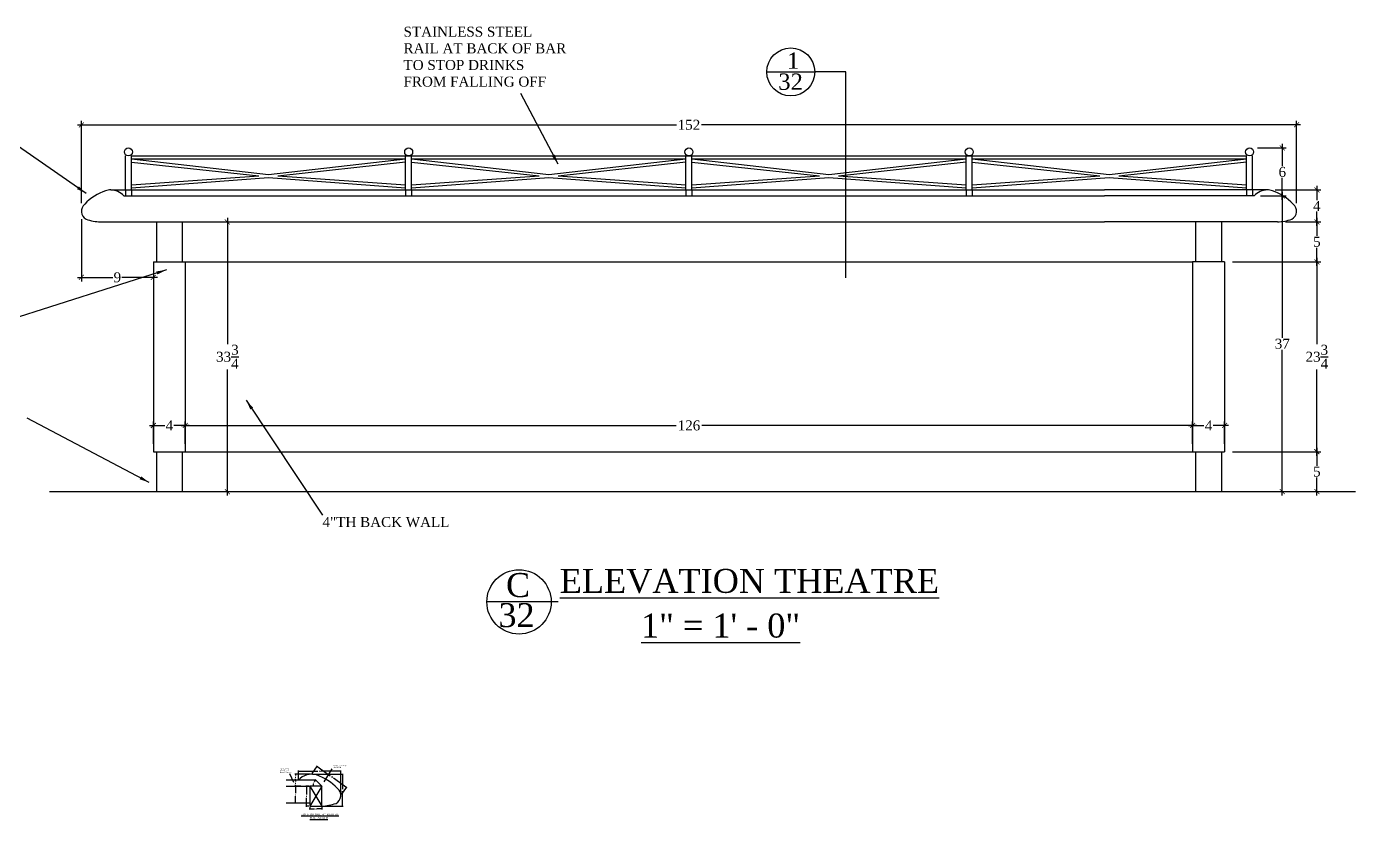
# Model space of a CAD drawing. Header units: inches. Extents: x -8 to 7069, y -18 to 1274.
# Drawn here: x 6902.6 to 7068.8, y 1119.9 to 1219.1 of the extents above; entities that cross this region are included whole.
import ezdxf

# ---------------------------------------------------------------- set-up
doc = ezdxf.new("R2010")
doc.units = ezdxf.units.IN
doc.header["$MEASUREMENT"] = 0
doc.layers.add('VIEWPORT', color=7, linetype='Continuous')
doc.styles.add('BOOKMAN', font='BOOKOS.TTF')
doc.dimstyles.new('SACHI-1', dxfattribs={"dimtxt": 1.25, "dimasz": 0.625, "dimexe": 0.5, "dimexo": 1, "dimgap": 0.09, "dimtad": 0, "dimtih": 1, "dimtoh": 1, "dimdec": 5, "dimzin": 3, "dimdsep": 46, "dimlunit": 5, "dimtxsty": 'BOOKMAN', "dimblk": 'ARCHTICK', "dimcen": 0, "dimdle": 0.5, "dimclrd": 5, "dimclre": 5, "dimclrt": 5, "dimadec": 1, "dimazin": 0, "dimtfac": 1, "dimtdec": 5, "dimtofl": 0, "dimtmove": 0, "dimatfit": 3, "dimfxl": 0, "dimtolj": 1, "dimtzin": 0, "dimarcsym": 0})
doc.dimstyles.new('SACHI-FULL-SCALE', dxfattribs={"dimtxt": 0.0938, "dimasz": 0.125, "dimexe": 0.0625, "dimexo": 0.125, "dimgap": 0.09, "dimtad": 0, "dimtih": 1, "dimtoh": 1, "dimdec": 5, "dimzin": 3, "dimdsep": 46, "dimlunit": 5, "dimtxsty": 'BOOKMAN', "dimblk": 'ARCHTICK', "dimcen": 0, "dimdle": 0.0625, "dimclrd": 5, "dimclre": 5, "dimclrt": 5, "dimadec": 1, "dimazin": 0, "dimtfac": 1, "dimtdec": 5, "dimtofl": 0, "dimtmove": 0, "dimatfit": 3, "dimfxl": 0, "dimtolj": 1, "dimtzin": 0, "dimarcsym": 0})

# ---------------------------------------------------------------- blocks, each defined once
blk = doc.blocks.new('_ARCHTICK')
at = {"color": 0, "linetype": 'ByBlock', "const_width": 0.15}
blk.add_lwpolyline([(-0.5, -0.5), (0.5, 0.5)], dxfattribs=at)
blk = doc.blocks.new('*D411')
at = {"layer": 'Defpoints', "color": 0}
for p in [(7061.45, 1206.81), (6909.45, 1196), (7061.45, 1196)]:
    blk.add_point(p, dxfattribs=at)
at = {"layer": 'VIEWPORT', "color": 5, "lineweight": -2}
for p, q in [((6908.95, 1206.81), (6983.87, 1206.81)), ((6909.45, 1197), (6909.45, 1207.31)), ((7061.95, 1206.81), (6987.03, 1206.81)), ((7061.45, 1197), (7061.45, 1207.31))]:
    blk.add_line(p, q, dxfattribs=at)
at = {"layer": 'VIEWPORT', "color": 5, "lineweight": -2, "xscale": 0.625, "yscale": 0.625, "zscale": 0.625, "rotation": 180}
blk.add_blockref('_ARCHTICK', (6909.45, 1206.81), dxfattribs=at)
at = {"layer": 'VIEWPORT', "color": 5, "lineweight": -2, "xscale": 0.625, "yscale": 0.625, "zscale": 0.625}
blk.add_blockref('_ARCHTICK', (7061.45, 1206.81), dxfattribs=at)
at = {"layer": 'VIEWPORT', "color": 5, "insert": (6985.45, 1206.81), "char_height": 1.25, "attachment_point": 5, "style": 'BOOKMAN'}
blk.add_mtext('\\A1;152', dxfattribs=at)
blk = doc.blocks.new('*D412')
at = {"layer": 'Defpoints', "color": 0}
for p in [(7055.57, 1203.91), (7059.67, 1203.91), (7055.95, 1197.91)]:
    blk.add_point(p, dxfattribs=at)
at = {"layer": 'VIEWPORT', "color": 5, "lineweight": -2}
for p, q in [((7056.57, 1203.91), (7060.17, 1203.91)), ((7059.67, 1204.41), (7059.67, 1201.65)), ((7059.67, 1197.41), (7059.67, 1200.17)), ((7056.95, 1197.91), (7060.17, 1197.91))]:
    blk.add_line(p, q, dxfattribs=at)
at = {"layer": 'VIEWPORT', "color": 5, "lineweight": -2, "xscale": 0.625, "yscale": 0.625, "zscale": 0.625}
for p, rotation in [((7059.67, 1203.91), 90), ((7059.67, 1197.91), 270)]:
    blk.add_blockref('_ARCHTICK', p, dxfattribs=dict(at, rotation=rotation))
at = {"layer": 'VIEWPORT', "color": 5, "insert": (7059.67, 1200.91), "char_height": 1.25, "attachment_point": 5, "style": 'BOOKMAN'}
blk.add_mtext('\\A1;6', dxfattribs=at)
blk = doc.blocks.new('*D413')
at = {"layer": 'Defpoints', "color": 0}
for p in [(7055.95, 1197.91), (7052.07, 1160.91), (7059.67, 1160.91)]:
    blk.add_point(p, dxfattribs=at)
at = {"layer": 'VIEWPORT', "color": 5, "lineweight": -2}
for p, q in [((7056.95, 1197.91), (7060.17, 1197.91)), ((7059.67, 1198.41), (7059.67, 1180.16)), ((7059.67, 1160.41), (7059.67, 1178.66)), ((7053.07, 1160.91), (7060.17, 1160.91))]:
    blk.add_line(p, q, dxfattribs=at)
at = {"layer": 'VIEWPORT', "color": 5, "lineweight": -2, "xscale": 0.625, "yscale": 0.625, "zscale": 0.625}
for p, rotation in [((7059.67, 1197.91), 90), ((7059.67, 1160.91), 270)]:
    blk.add_blockref('_ARCHTICK', p, dxfattribs=dict(at, rotation=rotation))
at = {"layer": 'VIEWPORT', "color": 5, "insert": (7059.67, 1179.41), "char_height": 1.25, "attachment_point": 5, "style": 'BOOKMAN'}
blk.add_mtext('\\A1;37', dxfattribs=at)
blk = doc.blocks.new('*D414')
at = {"layer": 'Defpoints', "color": 0}
for p in [(6922.45, 1169.19), (6918.45, 1165.91), (6922.45, 1165.91)]:
    blk.add_point(p, dxfattribs=at)
at = {"layer": 'VIEWPORT', "color": 5, "lineweight": -2}
for p, q in [((6917.95, 1169.19), (6919.87, 1169.19)), ((6918.45, 1166.91), (6918.45, 1169.69)), ((6922.95, 1169.19), (6921.03, 1169.19)), ((6922.45, 1166.91), (6922.45, 1169.69))]:
    blk.add_line(p, q, dxfattribs=at)
at = {"layer": 'VIEWPORT', "color": 5, "lineweight": -2, "xscale": 0.625, "yscale": 0.625, "zscale": 0.625, "rotation": 180}
blk.add_blockref('_ARCHTICK', (6918.45, 1169.19), dxfattribs=at)
at = {"layer": 'VIEWPORT', "color": 5, "lineweight": -2, "xscale": 0.625, "yscale": 0.625, "zscale": 0.625}
blk.add_blockref('_ARCHTICK', (6922.45, 1169.19), dxfattribs=at)
at = {"layer": 'VIEWPORT', "color": 5, "insert": (6920.45, 1169.19), "char_height": 1.25, "attachment_point": 5, "style": 'BOOKMAN'}
blk.add_mtext('\\A1;4', dxfattribs=at)
blk = doc.blocks.new('*D415')
at = {"layer": 'Defpoints', "color": 0}
for p in [(7048.45, 1169.19), (6922.45, 1165.91), (7048.45, 1165.91)]:
    blk.add_point(p, dxfattribs=at)
at = {"layer": 'VIEWPORT', "color": 5, "lineweight": -2}
for p, q in [((6921.95, 1169.19), (6983.85, 1169.19)), ((6922.45, 1166.91), (6922.45, 1169.69)), ((7048.95, 1169.19), (6987.05, 1169.19)), ((7048.45, 1166.91), (7048.45, 1169.69))]:
    blk.add_line(p, q, dxfattribs=at)
at = {"layer": 'VIEWPORT', "color": 5, "lineweight": -2, "xscale": 0.625, "yscale": 0.625, "zscale": 0.625, "rotation": 180}
blk.add_blockref('_ARCHTICK', (6922.45, 1169.19), dxfattribs=at)
at = {"layer": 'VIEWPORT', "color": 5, "lineweight": -2, "xscale": 0.625, "yscale": 0.625, "zscale": 0.625}
blk.add_blockref('_ARCHTICK', (7048.45, 1169.19), dxfattribs=at)
at = {"layer": 'VIEWPORT', "color": 5, "insert": (6985.45, 1169.19), "char_height": 1.25, "attachment_point": 5, "style": 'BOOKMAN'}
blk.add_mtext('\\A1;126', dxfattribs=at)
blk = doc.blocks.new('*D416')
at = {"layer": 'Defpoints', "color": 0}
for p in [(7052.45, 1169.19), (7048.45, 1165.91), (7052.45, 1165.91)]:
    blk.add_point(p, dxfattribs=at)
at = {"layer": 'VIEWPORT', "color": 5, "lineweight": -2}
for p, q in [((7047.95, 1169.19), (7049.87, 1169.19)), ((7048.45, 1166.91), (7048.45, 1169.69)), ((7052.95, 1169.19), (7051.03, 1169.19)), ((7052.45, 1166.91), (7052.45, 1169.69))]:
    blk.add_line(p, q, dxfattribs=at)
at = {"layer": 'VIEWPORT', "color": 5, "lineweight": -2, "xscale": 0.625, "yscale": 0.625, "zscale": 0.625, "rotation": 180}
blk.add_blockref('_ARCHTICK', (7048.45, 1169.19), dxfattribs=at)
at = {"layer": 'VIEWPORT', "color": 5, "lineweight": -2, "xscale": 0.625, "yscale": 0.625, "zscale": 0.625}
blk.add_blockref('_ARCHTICK', (7052.45, 1169.19), dxfattribs=at)
at = {"layer": 'VIEWPORT', "color": 5, "insert": (7050.45, 1169.19), "char_height": 1.25, "attachment_point": 5, "style": 'BOOKMAN'}
blk.add_mtext('\\A1;4', dxfattribs=at)
blk = doc.blocks.new('*D417')
at = {"layer": 'Defpoints', "color": 0}
for p in [(6922.07, 1194.66), (6922.07, 1160.91), (6927.71, 1160.91)]:
    blk.add_point(p, dxfattribs=at)
at = {"layer": 'VIEWPORT', "color": 5, "lineweight": -2}
for p, q in [((6927.71, 1195.16), (6927.71, 1179.37)), ((6923.07, 1194.66), (6928.21, 1194.66)), ((6927.71, 1160.41), (6927.71, 1176.21)), ((6923.07, 1160.91), (6928.21, 1160.91))]:
    blk.add_line(p, q, dxfattribs=at)
at = {"layer": 'VIEWPORT', "color": 5, "lineweight": -2, "xscale": 0.625, "yscale": 0.625, "zscale": 0.625}
for p, rotation in [((6927.71, 1194.66), 90), ((6927.71, 1160.91), 270)]:
    blk.add_blockref('_ARCHTICK', p, dxfattribs=dict(at, rotation=rotation))
at = {"layer": 'VIEWPORT', "color": 5, "insert": (6927.71, 1177.79), "char_height": 1.25, "attachment_point": 5, "style": 'BOOKMAN'}
blk.add_mtext('\\A1;33{\\H1.000000x;\\S3/4;}', dxfattribs=at)
blk = doc.blocks.new('*D418')
at = {"layer": 'Defpoints', "color": 0}
for p in [(7057.79, 1198.66), (7063.99, 1198.66), (7059.06, 1194.66)]:
    blk.add_point(p, dxfattribs=at)
at = {"layer": 'VIEWPORT', "color": 5, "lineweight": -2}
for p, q in [((7058.79, 1198.66), (7064.49, 1198.66)), ((7063.99, 1199.16), (7063.99, 1197.38)), ((7063.99, 1194.16), (7063.99, 1195.95)), ((7060.06, 1194.66), (7064.49, 1194.66))]:
    blk.add_line(p, q, dxfattribs=at)
at = {"layer": 'VIEWPORT', "color": 5, "lineweight": -2, "xscale": 0.625, "yscale": 0.625, "zscale": 0.625}
for p, rotation in [((7063.99, 1198.66), 90), ((7063.99, 1194.66), 270)]:
    blk.add_blockref('_ARCHTICK', p, dxfattribs=dict(at, rotation=rotation))
at = {"layer": 'VIEWPORT', "color": 5, "insert": (7063.99, 1196.66), "char_height": 1.25, "attachment_point": 5, "style": 'BOOKMAN'}
blk.add_mtext('\\A1;4', dxfattribs=at)
blk = doc.blocks.new('*D419')
at = {"layer": 'Defpoints', "color": 0}
for p in [(7059.06, 1194.66), (7052.45, 1189.66), (7063.99, 1189.66)]:
    blk.add_point(p, dxfattribs=at)
at = {"layer": 'VIEWPORT', "color": 5, "lineweight": -2}
for p, q in [((7063.99, 1195.16), (7063.99, 1192.91)), ((7060.06, 1194.66), (7064.49, 1194.66)), ((7063.99, 1189.16), (7063.99, 1191.41)), ((7053.45, 1189.66), (7064.49, 1189.66))]:
    blk.add_line(p, q, dxfattribs=at)
at = {"layer": 'VIEWPORT', "color": 5, "lineweight": -2, "xscale": 0.625, "yscale": 0.625, "zscale": 0.625}
for p, rotation in [((7063.99, 1194.66), 90), ((7063.99, 1189.66), 270)]:
    blk.add_blockref('_ARCHTICK', p, dxfattribs=dict(at, rotation=rotation))
at = {"layer": 'VIEWPORT', "color": 5, "insert": (7063.99, 1192.16), "char_height": 1.25, "attachment_point": 5, "style": 'BOOKMAN'}
blk.add_mtext('\\A1;5', dxfattribs=at)
blk = doc.blocks.new('*D420')
at = {"layer": 'Defpoints', "color": 0}
for p in [(7052.45, 1189.66), (7052.45, 1165.91), (7063.99, 1165.91)]:
    blk.add_point(p, dxfattribs=at)
at = {"layer": 'VIEWPORT', "color": 5, "lineweight": -2}
for p, q in [((7063.99, 1190.16), (7063.99, 1179.38)), ((7053.45, 1189.66), (7064.49, 1189.66)), ((7063.99, 1165.41), (7063.99, 1176.2)), ((7053.45, 1165.91), (7064.49, 1165.91))]:
    blk.add_line(p, q, dxfattribs=at)
at = {"layer": 'VIEWPORT', "color": 5, "lineweight": -2, "xscale": 0.625, "yscale": 0.625, "zscale": 0.625}
for p, rotation in [((7063.99, 1189.66), 90), ((7063.99, 1165.91), 270)]:
    blk.add_blockref('_ARCHTICK', p, dxfattribs=dict(at, rotation=rotation))
at = {"layer": 'VIEWPORT', "color": 5, "insert": (7063.99, 1177.79), "char_height": 1.25, "attachment_point": 5, "style": 'BOOKMAN'}
blk.add_mtext('\\A1;23{\\H1.000000x;\\S3/4;}', dxfattribs=at)
blk = doc.blocks.new('*D421')
at = {"layer": 'Defpoints', "color": 0}
for p in [(7052.45, 1165.91), (7052.07, 1160.91), (7063.99, 1160.91)]:
    blk.add_point(p, dxfattribs=at)
at = {"layer": 'VIEWPORT', "color": 5, "lineweight": -2}
for p, q in [((7053.45, 1165.91), (7064.49, 1165.91)), ((7063.99, 1166.41), (7063.99, 1164.16)), ((7063.99, 1160.41), (7063.99, 1162.66)), ((7053.07, 1160.91), (7064.49, 1160.91))]:
    blk.add_line(p, q, dxfattribs=at)
at = {"layer": 'VIEWPORT', "color": 5, "lineweight": -2, "xscale": 0.625, "yscale": 0.625, "zscale": 0.625}
for p, rotation in [((7063.99, 1165.91), 90), ((7063.99, 1160.91), 270)]:
    blk.add_blockref('_ARCHTICK', p, dxfattribs=dict(at, rotation=rotation))
at = {"layer": 'VIEWPORT', "color": 5, "insert": (7063.99, 1163.41), "char_height": 1.25, "attachment_point": 5, "style": 'BOOKMAN'}
blk.add_mtext('\\A1;5', dxfattribs=at)
blk = doc.blocks.new('*D441')
at = {"layer": 'Defpoints', "color": 0}
for p in [(6941.9, 1125.95), (6936.6, 1124.81), (6941.9, 1122.9)]:
    blk.add_point(p, dxfattribs=at)
at = {"layer": 'VIEWPORT', "color": 5, "lineweight": -2}
for p, q in [((6936.54, 1125.95), (6939.04, 1125.95)), ((6936.6, 1124.93), (6936.6, 1126.01)), ((6941.96, 1125.95), (6939.45, 1125.95)), ((6941.9, 1123.02), (6941.9, 1126.01))]:
    blk.add_line(p, q, dxfattribs=at)
at = {"layer": 'VIEWPORT', "color": 5, "lineweight": -2, "xscale": 0.125, "yscale": 0.125, "zscale": 0.125, "rotation": 180}
blk.add_blockref('_ARCHTICK', (6936.6, 1125.95), dxfattribs=at)
at = {"layer": 'VIEWPORT', "color": 5, "lineweight": -2, "xscale": 0.125, "yscale": 0.125, "zscale": 0.125}
blk.add_blockref('_ARCHTICK', (6941.9, 1125.95), dxfattribs=at)
at = {"layer": 'VIEWPORT', "color": 5, "insert": (6939.25, 1125.95), "char_height": 0.0938, "attachment_point": 5, "style": 'BOOKMAN'}
blk.add_mtext('\\A1;5{\\H1.000000x;\\S9/32;}', dxfattribs=at)
blk = doc.blocks.new('*D442')
at = {"layer": 'Defpoints', "color": 0}
for p in [(6938.01, 1121.56), (6939.51, 1121.56), (6939.51, 1121.2)]:
    blk.add_point(p, dxfattribs=at)
at = {"layer": 'VIEWPORT', "color": 5, "lineweight": -2}
for p, q in [((6937.95, 1121.2), (6938.6, 1121.2)), ((6938.01, 1121.43), (6938.01, 1121.14)), ((6939.57, 1121.2), (6938.92, 1121.2)), ((6939.51, 1121.43), (6939.51, 1121.14))]:
    blk.add_line(p, q, dxfattribs=at)
at = {"layer": 'VIEWPORT', "color": 5, "lineweight": -2, "xscale": 0.125, "yscale": 0.125, "zscale": 0.125, "rotation": 180}
blk.add_blockref('_ARCHTICK', (6938.01, 1121.2), dxfattribs=at)
at = {"layer": 'VIEWPORT', "color": 5, "lineweight": -2, "xscale": 0.125, "yscale": 0.125, "zscale": 0.125}
blk.add_blockref('_ARCHTICK', (6939.51, 1121.2), dxfattribs=at)
at = {"layer": 'VIEWPORT', "color": 5, "insert": (6938.76, 1121.2), "char_height": 0.0938, "attachment_point": 5, "style": 'BOOKMAN'}
blk.add_mtext('\\A1;1{\\H1.000000x;\\S1/2;}', dxfattribs=at)
blk = doc.blocks.new('*D443')
at = {"layer": 'Defpoints', "color": 0}
for p in [(6938.01, 1124.06), (6937.59, 1121.56), (6938.01, 1121.56)]:
    blk.add_point(p, dxfattribs=at)
at = {"layer": 'VIEWPORT', "color": 5, "lineweight": -2}
for p, q in [((6937.89, 1124.06), (6937.53, 1124.06)), ((6937.59, 1124.12), (6937.59, 1123.01)), ((6937.59, 1121.49), (6937.59, 1122.6)), ((6937.89, 1121.56), (6937.53, 1121.56))]:
    blk.add_line(p, q, dxfattribs=at)
at = {"layer": 'VIEWPORT', "color": 5, "lineweight": -2, "xscale": 0.125, "yscale": 0.125, "zscale": 0.125}
for p, rotation in [((6937.59, 1124.06), 90), ((6937.59, 1121.56), 270)]:
    blk.add_blockref('_ARCHTICK', p, dxfattribs=dict(at, rotation=rotation))
at = {"layer": 'VIEWPORT', "color": 5, "insert": (6937.59, 1122.81), "char_height": 0.0938, "attachment_point": 5, "style": 'BOOKMAN'}
blk.add_mtext('\\A1;2{\\H1.000000x;\\S1/2;}', dxfattribs=at)
blk = doc.blocks.new('*D444')
at = {"layer": 'Defpoints', "color": 0}
for p in [(6937.03, 1124.06), (6936.22, 1121.93), (6937.05, 1121.93)]:
    blk.add_point(p, dxfattribs=at)
at = {"layer": 'VIEWPORT', "color": 5, "lineweight": -2}
for p, q in [((6936.9, 1124.06), (6936.16, 1124.06)), ((6936.22, 1124.12), (6936.22, 1123.2)), ((6936.22, 1121.87), (6936.22, 1122.79)), ((6936.92, 1121.93), (6936.16, 1121.93))]:
    blk.add_line(p, q, dxfattribs=at)
at = {"layer": 'VIEWPORT', "color": 5, "lineweight": -2, "xscale": 0.125, "yscale": 0.125, "zscale": 0.125}
for p, rotation in [((6936.22, 1124.06), 90), ((6936.22, 1121.93), 270)]:
    blk.add_blockref('_ARCHTICK', p, dxfattribs=dict(at, rotation=rotation))
at = {"layer": 'VIEWPORT', "color": 5, "insert": (6936.22, 1122.99), "char_height": 0.0938, "attachment_point": 5, "style": 'BOOKMAN'}
blk.add_mtext('\\A1;2{\\H1.000000x;\\S1/8;}', dxfattribs=at)
blk = doc.blocks.new('*D445')
at = {"layer": 'Defpoints', "color": 0}
for p in [(6938.23, 1125.56), (6939.51, 1121.56), (6942.12, 1121.56)]:
    blk.add_point(p, dxfattribs=at)
at = {"layer": 'VIEWPORT', "color": 5, "lineweight": -2}
for p, q in [((6938.36, 1125.56), (6942.18, 1125.56)), ((6942.12, 1125.62), (6942.12, 1123.69)), ((6942.12, 1121.49), (6942.12, 1123.42)), ((6939.64, 1121.56), (6942.18, 1121.56))]:
    blk.add_line(p, q, dxfattribs=at)
at = {"layer": 'VIEWPORT', "color": 5, "lineweight": -2, "xscale": 0.125, "yscale": 0.125, "zscale": 0.125}
for p, rotation in [((6942.12, 1125.56), 90), ((6942.12, 1121.56), 270)]:
    blk.add_blockref('_ARCHTICK', p, dxfattribs=dict(at, rotation=rotation))
at = {"layer": 'VIEWPORT', "color": 5, "insert": (6942.12, 1123.56), "char_height": 0.0938, "attachment_point": 5, "style": 'BOOKMAN'}
blk.add_mtext('\\A1;4', dxfattribs=at)
blk = doc.blocks.new('*D446')
at = {"layer": 'Defpoints', "color": 0}
for p in [(6938.01, 1124.06), (6938.57, 1124.6), (6938.76, 1124.81), (6939.51, 1124.06), (6939.51, 1124.06)]:
    blk.add_point(p, dxfattribs=at)
at = {"layer": 'VIEWPORT', "color": 5, "lineweight": -2}
blk.add_line((6938.67, 1124.89), (6938.7, 1124.87), dxfattribs=at)
for start, end in [(165.2542, 180), (135, 149.2805)]:
    blk.add_arc((6939.51, 1124.06), 1.09, start, end, dxfattribs=at)
at = {"layer": 'VIEWPORT', "color": 5, "lineweight": -2, "xscale": 0.125, "yscale": 0.125, "zscale": 0.125}
for p, rotation in [((6938.42, 1124.06), 270.0000000000222), ((6938.74, 1124.83), 45.00000000002229)]:
    blk.add_blockref('_ARCHTICK', p, dxfattribs=dict(at, rotation=rotation))
at = {"layer": 'VIEWPORT', "color": 5, "insert": (6938.51, 1124.47), "char_height": 0.0938, "attachment_point": 5, "style": 'BOOKMAN'}
blk.add_mtext('\\A1;45.0°', dxfattribs=at)
blk = doc.blocks.new('*D447')
at = {"layer": 'Defpoints', "color": 0}
for p in [(6938.23, 1125.56), (6942.62, 1123.89), (6941.9, 1122.9)]:
    blk.add_point(p, dxfattribs=at)
at = {"layer": 'VIEWPORT', "color": 5, "lineweight": -2}
for p, q in [((6938.31, 1125.66), (6938.99, 1126.6)), ((6938.9, 1126.58), (6940.58, 1125.37)), ((6942.67, 1123.85), (6940.99, 1125.07)), ((6941.97, 1123), (6942.65, 1123.94))]:
    blk.add_line(p, q, dxfattribs=at)
at = {"layer": 'VIEWPORT', "color": 5, "lineweight": -2, "xscale": 0.125, "yscale": 0.125, "zscale": 0.125}
for p, rotation in [((6938.95, 1126.55), 144.0484335108668), ((6942.62, 1123.89), 324.0484335108668)]:
    blk.add_blockref('_ARCHTICK', p, dxfattribs=dict(at, rotation=rotation))
at = {"layer": 'VIEWPORT', "color": 5, "insert": (6940.79, 1125.22), "char_height": 0.0938, "attachment_point": 5, "style": 'BOOKMAN'}
blk.add_mtext('\\A1;4{\\H1.000000x;\\S17/32;}', dxfattribs=at)
blk = doc.blocks.new('*D448')
at = {"layer": 'Defpoints', "color": 0}
for p in [(6938.23, 1125.56), (6936.22, 1124.81), (6938.23, 1124.81)]:
    blk.add_point(p, dxfattribs=at)
at = {"layer": 'VIEWPORT', "color": 5, "lineweight": -2}
for p, q in [((6938.11, 1125.56), (6936.16, 1125.56)), ((6936.22, 1125.62), (6936.22, 1125.38)), ((6938.11, 1124.81), (6936.16, 1124.81)), ((6936.22, 1124.74), (6936.22, 1124.98))]:
    blk.add_line(p, q, dxfattribs=at)
at = {"layer": 'VIEWPORT', "color": 5, "lineweight": -2, "xscale": 0.125, "yscale": 0.125, "zscale": 0.125}
for p, rotation in [((6936.22, 1125.56), 90), ((6936.22, 1124.81), 270)]:
    blk.add_blockref('_ARCHTICK', p, dxfattribs=dict(at, rotation=rotation))
at = {"layer": 'VIEWPORT', "color": 5, "insert": (6936.22, 1125.18), "char_height": 0.0938, "attachment_point": 5, "style": 'BOOKMAN'}
blk.add_mtext('\\A1;{\\H1.000000x;\\S3/4;}', dxfattribs=at)
blk = doc.blocks.new('*D449')
at = {"layer": 'Defpoints', "color": 0}
for p in [(6936.22, 1124.06), (6937.03, 1124.06), (6938.23, 1124.81)]:
    blk.add_point(p, dxfattribs=at)
at = {"layer": 'VIEWPORT', "color": 5, "lineweight": -2}
for p, q in [((6938.11, 1124.81), (6936.16, 1124.81)), ((6936.9, 1124.06), (6936.16, 1124.06)), ((6936.22, 1124.87), (6936.22, 1124.63)), ((6936.22, 1123.99), (6936.22, 1124.23))]:
    blk.add_line(p, q, dxfattribs=at)
at = {"layer": 'VIEWPORT', "color": 5, "lineweight": -2, "xscale": 0.125, "yscale": 0.125, "zscale": 0.125}
for p, rotation in [((6936.22, 1124.81), 90), ((6936.22, 1124.06), 270)]:
    blk.add_blockref('_ARCHTICK', p, dxfattribs=dict(at, rotation=rotation))
at = {"layer": 'VIEWPORT', "color": 5, "insert": (6936.22, 1124.43), "char_height": 0.0938, "attachment_point": 5, "style": 'BOOKMAN'}
blk.add_mtext('\\A1;{\\H1.000000x;\\S3/4;}', dxfattribs=at)
blk = doc.blocks.new('*D673')
at = {"layer": 'Defpoints', "color": 0}
for p in [(6909.45, 1196), (6918.45, 1189.66), (6918.45, 1187.72)]:
    blk.add_point(p, dxfattribs=at)
at = {"layer": 'VIEWPORT', "color": 5, "lineweight": -2}
for p, q in [((6909.45, 1195), (6909.45, 1187.22)), ((6918.45, 1188.66), (6918.45, 1187.22)), ((6908.95, 1187.72), (6913.39, 1187.72)), ((6918.95, 1187.72), (6914.51, 1187.72))]:
    blk.add_line(p, q, dxfattribs=at)
at = {"layer": 'VIEWPORT', "color": 5, "lineweight": -2, "xscale": 0.625, "yscale": 0.625, "zscale": 0.625, "rotation": 180}
blk.add_blockref('_ARCHTICK', (6909.45, 1187.72), dxfattribs=at)
at = {"layer": 'VIEWPORT', "color": 5, "lineweight": -2, "xscale": 0.625, "yscale": 0.625, "zscale": 0.625}
blk.add_blockref('_ARCHTICK', (6918.45, 1187.72), dxfattribs=at)
at = {"layer": 'VIEWPORT', "color": 5, "insert": (6913.95, 1187.72), "char_height": 1.25, "attachment_point": 5, "style": 'BOOKMAN'}
blk.add_mtext('\\A1;9', dxfattribs=at)

msp = doc.modelspace()

# ---------------------------------------------------------------- linework, layer by layer
msp.add_line((6969.083801, 1147.117498), (6960.171454, 1147.117498))
msp.add_circle((6964.193659, 1147.117498), 4.022205)
at = {"layer": 'VIEWPORT'}
for p, q in [((6995.184347, 1213.42627), (7001.182047, 1213.42627)), ((6914.949907, 1198.661429), (6914.949907, 1202.911854)), ((6915.699907, 1202.911854), (6950.012407, 1202.911854)), ((6915.699907, 1198.661429), (6915.699907, 1202.911854)), ((6915.699907, 1202.536854), (6950.012407, 1202.536854)), ((6915.699907, 1202.536854), (6932.841213, 1200.601752)), ((6915.699907, 1202.157059), (6931.657518, 1200.411854)), ((6932.841213, 1200.601752), (6950.012407, 1202.536854)), ((6934.024907, 1200.411854), (6950.012407, 1202.161854)), ((6950.012407, 1202.911854), (6950.762407, 1202.911854)), ((6950.012407, 1198.661429), (6950.012407, 1202.911854)), ((6950.762407, 1202.911854), (6985.074907, 1202.911854)), ((6950.762407, 1198.661429), (6950.762407, 1202.911854)), ((6950.762407, 1202.536854), (6967.903713, 1200.601752)), ((6950.762407, 1202.536854), (6985.074907, 1202.536854)), ((6950.762407, 1202.157059), (6966.720018, 1200.411854)), ((6967.903713, 1200.601752), (6985.074907, 1202.536854)), ((6969.087407, 1200.411854), (6985.074907, 1202.161854)), ((6985.074907, 1202.911854), (6985.824907, 1202.911854)), ((6985.074907, 1198.661429), (6985.074907, 1202.911854)), ((6985.824907, 1202.911854), (7020.137407, 1202.911854)), ((6985.824907, 1198.661429), (6985.824907, 1202.911854)), ((6985.824907, 1202.536854), (7002.966213, 1200.601752)), ((6985.824907, 1202.536854), (7020.137407, 1202.536854)), ((6985.824907, 1202.157059), (7001.782518, 1200.411854)), ((7002.966213, 1200.601752), (7020.137407, 1202.536854)), ((7004.149907, 1200.411854), (7020.137407, 1202.161854)), ((7020.137407, 1202.911854), (7020.887407, 1202.911854)), ((7020.137407, 1198.661429), (7020.137407, 1202.911854)), ((7020.887407, 1202.911854), (7055.199907, 1202.911854)), ((7020.887407, 1198.661429), (7020.887407, 1202.911854)), ((7020.887407, 1202.536854), (7038.028713, 1200.601752)), ((7020.887407, 1202.536854), (7055.199907, 1202.536854)), ((7020.887407, 1202.157059), (7036.845018, 1200.411854)), ((7038.028713, 1200.601752), (7055.199907, 1202.536854)), ((7039.212407, 1200.411854), (7055.199907, 1202.161854)), ((7055.199907, 1198.661429), (7055.199907, 1202.911854)), ((7055.949907, 1198.661429), (7055.949907, 1202.911854)), ((6915.699907, 1199.291649), (6931.657518, 1200.411854)), ((6915.699907, 1198.911854), (6932.841213, 1200.221956)), ((6932.841213, 1200.221956), (6950.012407, 1198.910456)), ((6934.024907, 1200.411854), (6950.012407, 1199.286854)), ((6950.762407, 1199.291649), (6966.720018, 1200.411854)), ((6950.762407, 1198.911854), (6967.903713, 1200.221956)), ((6967.903713, 1200.221956), (6985.074907, 1198.910456)), ((6969.087407, 1200.411854), (6985.074907, 1199.286854)), ((6985.824907, 1199.291649), (7001.782518, 1200.411854)), ((6985.824907, 1198.911854), (7002.966213, 1200.221956)), ((7002.966213, 1200.221956), (7020.137407, 1198.910456)), ((7004.149907, 1200.411854), (7020.137407, 1199.286854)), ((7020.887407, 1199.291649), (7036.845018, 1200.411854)), ((7020.887407, 1198.911854), (7038.028713, 1200.221956)), ((7038.028713, 1200.221956), (7055.199907, 1198.910456)), ((7039.212407, 1200.411854), (7055.199907, 1199.286854)), ((6918.824907, 1194.661854), (6918.824907, 1189.661854)), ((6922.074907, 1194.661854), (6922.074907, 1189.661854)), ((7048.824907, 1194.661854), (7048.824907, 1189.661854)), ((7052.074907, 1194.661854), (7052.074907, 1189.661854)), ((6918.449907, 1189.661854), (7048.449907, 1189.661854)), ((6918.449907, 1189.661854), (6918.449907, 1165.911854)), ((6922.449907, 1189.661854), (6922.449907, 1165.911854)), ((7048.449907, 1189.661854), (7048.449907, 1165.911854)), ((7052.449907, 1189.661854), (7048.449907, 1189.661854)), ((7052.449907, 1189.661854), (7052.449907, 1165.911854)), ((6918.449907, 1165.911854), (7052.449907, 1165.911854)), ((6918.824907, 1165.911854), (6918.824907, 1160.911854)), ((6922.074907, 1165.911854), (6922.074907, 1160.911854)), ((7048.824907, 1165.911854), (7048.824907, 1160.911854)), ((7052.074907, 1165.911854), (7052.074907, 1160.911854)), ((6905.449907, 1160.911854), (7068.815846, 1160.911854)), ((6938.760373, 1124.806424), (6935.073902, 1124.806424)), ((6939.510373, 1124.056424), (6938.760373, 1124.806424))]:
    msp.add_line(p, q, dxfattribs=at)
at = {"layer": 'VIEWPORT', "linetype": 'Continuous'}
for p, q in [((7005.0856, 1213.42627), (7001.182047, 1213.42627)), ((7005.0856, 1187.661244), (7005.0856, 1213.42627))]:
    msp.add_line(p, q, dxfattribs=at)
at = {"layer": 'VIEWPORT', "color": 4}
for p, q in [((6913.113146, 1198.661429), (7037.438061, 1198.661429)), ((7057.786669, 1198.661429), (7037.438061, 1198.661429)), ((6911.836753, 1194.661854), (7037.438061, 1194.661854)), ((7059.063061, 1194.661854), (7037.438061, 1194.661854))]:
    msp.add_line(p, q, dxfattribs=at)
at = {"layer": 'VIEWPORT', "color": 251}
for p, q in [((6914.949907, 1198.661429), (6914.949907, 1197.911854)), ((6915.699907, 1198.661429), (6915.699907, 1197.911854)), ((6950.012407, 1198.661429), (6950.012407, 1197.911854)), ((6950.762407, 1198.661429), (6950.762407, 1197.911854)), ((6985.074907, 1198.661429), (6985.074907, 1197.911854)), ((6985.824907, 1198.661429), (6985.824907, 1197.911854)), ((7020.137407, 1198.661429), (7020.137407, 1197.911854)), ((7020.887407, 1198.661429), (7020.887407, 1197.911854)), ((7055.199907, 1198.661429), (7055.199907, 1197.911854)), ((7055.949907, 1198.661429), (7055.949907, 1197.911854)), ((6914.746077, 1197.911854), (7037.438061, 1197.911854)), ((7056.153738, 1197.911854), (7037.438061, 1197.911854))]:
    msp.add_line(p, q, dxfattribs=at)
at = {"layer": 'VIEWPORT', "color": 6}
for p, q in [((6935.073902, 1124.056424), (6938.010373, 1124.056424)), ((6939.510373, 1124.056424), (6938.010373, 1121.556424)), ((6938.010373, 1124.056424), (6939.510373, 1121.556424)), ((6938.010373, 1121.931424), (6935.073902, 1121.931424))]:
    msp.add_line(p, q, dxfattribs=at)
msp.add_lwpolyline([(6938.010373, 1121.556424), (6939.510373, 1121.556424), (6939.510373, 1124.056424), (6938.010373, 1124.056424)], close=True, dxfattribs=at)
at = {"layer": 'VIEWPORT'}
for centre, radius in [((6998.183197, 1213.42627), 2.99885), ((6915.324907, 1203.411854), 0.5), ((6950.387407, 1203.411854), 0.5), ((6985.449907, 1203.411854), 0.5), ((7020.512407, 1203.411854), 0.5), ((7055.574907, 1203.411854), 0.5)]:
    msp.add_circle(centre, radius, dxfattribs=at)
at = {"layer": 'VIEWPORT', "color": 4}
for centre, radius, start, end in [((6914.774603, 1192.125105), 6.837798, 109.63550661, 135.90789586), ((6913.113146, 1196.507992), 2.153438, 90, 107.18594866), ((7057.786669, 1196.507992), 2.153438, 72.81405134, 90), ((7056.125212, 1192.125105), 6.837798, 44.09210414, 70.36449339), ((6910.589155, 1196.004659), 1.139248, 129.56256467, 241.30342862), ((7060.31066, 1196.004659), 1.139248, 298.69657138, 50.43743533), ((6912.047648, 1200.623734), 5.965609, 250.3556104, 267.97407641), ((7058.852167, 1200.623734), 5.965609, 272.02592359, 289.6443896), ((6938.23398, 1123.402562), 2.153438, 72.81405134, 139.31372241), ((6936.572523, 1119.019674), 6.837798, 44.09210414, 70.36449339), ((6940.757971, 1122.899229), 1.139248, 298.69657138, 50.43743533), ((6939.299478, 1127.518304), 5.965609, 272.02592359, 289.6443896)]:
    msp.add_arc(centre, radius, start, end, dxfattribs=at)
at = {"layer": 'VIEWPORT', "color": 251}
for centre, start, end in [((6913.113146, 1196.507992), 40.68627759, 90), ((7057.786669, 1196.507992), 90, 139.31372241)]:
    msp.add_arc(centre, 2.153438, start, end, dxfattribs=at)

# ---------------------------------------------------------------- texts
at = {"char_height": 3, "attachment_point": 1, "style": 'BOOKMAN'}
for s, insert, width in [('C', (6962.562943, 1150.725809), 3.28446423), ('{\\LELEVATION THEATRE}', (6969.28985, 1151.243172), 108.93518701), ('32', (6961.614321, 1146.963537), 3.28446423), ('{\\L1" = 1\' - 0"}', (6979.449987, 1145.653134), 113.74768701)]:
    msp.add_mtext(s, dxfattribs=dict(at, insert=insert, width=width))
at = {"layer": 'VIEWPORT', "attachment_point": 1, "style": 'BOOKMAN'}
for s, insert, char_height, width in [('STAINLESS STEEL RAIL AT BACK OF BAR TO STOP DRINKS FROM FALLING OFF', (6949.742852, 1219.08949), 1.25, 20.59619325), ('1', (6997.710368, 1215.863447), 2.04, 2.68133398), ('32', (6996.617996, 1213.231065), 2.04, 2.68133398), ('4"TH BACK WALL', (6939.610324, 1157.734848), 1.25, 22.27767059), ('3/4" BARTOP. MATERIAL?\\P{\\C1;PLEASE ADVISE.}', (6934.264003, 1126.232824), 0.125, 2.10474415), ('PADDING AT EDGE OF BARTOP', (6940.896435, 1126.648461), 0.125, 1.71315695), ('{\\LEDGE DETAIL AT BARTOP}', (6936.940029, 1120.629606), 0.25, 5.55819648), ('{\\LFULL SCALE}', (6938.011377, 1120.19436), 0.25, 4.16962289)]:
    msp.add_mtext(s, dxfattribs=dict(at, insert=insert, char_height=char_height, width=width))

# ---------------------------------------------------------------- dimensions: what is measured, and where the dimension line sits
at = {"layer": 'VIEWPORT'}
for base, p1, p2, dimstyle, picture, middle in [((7061.449907, 1206.808882), (6909.449907, 1196.004659), (7061.449907, 1196.004659), 'SACHI-1', '*D411', (6985.449907, 1206.808882)), ((6918.449907, 1187.720263), (6909.449907, 1196.004659), (6918.449907, 1189.661854), 'SACHI-1', '*D673', (6913.949907, 1187.720263)), ((6922.449907, 1169.190069), (6918.449907, 1165.911854), (6922.449907, 1165.911854), 'SACHI-1', '*D414', (6920.449907, 1169.190069)), ((6941.897219, 1125.947283), (6936.601049, 1124.806424), (6941.897219, 1122.899229), 'SACHI-FULL-SCALE', '*D441', (6939.249134, 1125.947283)), ((6939.510373, 1121.202108), (6938.010373, 1121.556424), (6939.510373, 1121.556424), 'SACHI-FULL-SCALE', '*D442', (6938.760373, 1121.202108))]:
    dim = msp.add_linear_dim(base=base, p1=p1, p2=p2, dimstyle=dimstyle, dxfattribs=at)
    dim.commit()
    dim.dimension.update_dxf_attribs({"geometry": picture, "text_midpoint": middle})
for base, p1, p2, dimstyle, picture, middle in [((7059.671955, 1203.911854), (7055.949907, 1197.911854), (7055.574907, 1203.911854), 'SACHI-1', '*D412', (7059.671955, 1200.911854)), ((7063.9862357, 1198.6614294), (7059.0630613, 1194.661854), (7057.7866689, 1198.6614294), 'SACHI-1', '*D418', (7063.9862357, 1196.6616417)), ((6927.708814, 1160.911854), (6922.074907, 1194.661854), (6922.074907, 1160.911854), 'SACHI-1', '*D417', (6927.708814, 1177.786854)), ((6936.2227132, 1124.8064237), (6938.2339802, 1125.5559991), (6938.2339802, 1124.8064237), 'SACHI-FULL-SCALE', '*D448', (6936.2227132, 1125.1812114)), ((6942.1168536, 1121.5564237), (6938.2339802, 1125.5559991), (6939.5103726, 1121.5564237), 'SACHI-FULL-SCALE', '*D445', (6942.1168536, 1123.5562114)), ((6936.222713, 1121.931424), (6937.029548, 1124.056424), (6937.048595, 1121.931424), 'SACHI-FULL-SCALE', '*D444', (6936.222713, 1122.993924)), ((6937.59223, 1121.556424), (6938.010373, 1124.056424), (6938.010373, 1121.556424), 'SACHI-FULL-SCALE', '*D443', (6937.59223, 1122.806424))]:
    dim = msp.add_linear_dim(base=base, p1=p1, p2=p2, angle=90, dimstyle=dimstyle, dxfattribs=at)
    dim.commit()
    dim.dimension.update_dxf_attribs({"geometry": picture, "text_midpoint": middle})
for base, p1, p2, dimstyle, picture, middle in [((7059.671955, 1160.911854), (7055.949907, 1197.911854), (7052.074907, 1160.911854), 'SACHI-1', '*D413', (7059.671955, 1179.411854)), ((7063.986236, 1189.661854), (7059.063061, 1194.661854), (7052.449907, 1189.661854), 'SACHI-1', '*D419', (7063.986236, 1192.161854)), ((7063.986236, 1165.911854), (7052.449907, 1189.661854), (7052.449907, 1165.911854), 'SACHI-1', '*D420', (7063.986236, 1177.786854)), ((7063.986236, 1160.911854), (7052.449907, 1165.911854), (7052.074907, 1160.911854), 'SACHI-1', '*D421', (7063.986236, 1163.411854)), ((6936.222713, 1124.056424), (6938.23398, 1124.806424), (6937.029548, 1124.056424), 'SACHI-FULL-SCALE', '*D449', (6936.222713, 1124.431424))]:
    dim = msp.add_linear_dim(base=base, p1=p1, p2=p2, angle=90, dimstyle=dimstyle, override={"dimtmove": 1}, dxfattribs=at)
    dim.commit()
    dim.dimension.update_dxf_attribs({"geometry": picture, "text_midpoint": middle})
for base, p1, p2, picture, middle in [((7048.449907, 1169.190069), (6922.449907, 1165.911854), (7048.449907, 1165.911854), '*D415', (6985.449907, 1169.190069)), ((7052.449907, 1169.190069), (7048.449907, 1165.911854), (7052.449907, 1165.911854), '*D416', (7050.449907, 1169.190069))]:
    dim = msp.add_linear_dim(base=base, p1=p1, p2=p2, dimstyle='SACHI-1', override={"dimtmove": 1}, dxfattribs=at)
    dim.commit()
    dim.dimension.update_dxf_attribs({"geometry": picture, "text_midpoint": middle})
dim = msp.add_aligned_dim(p1=(6938.23398, 1125.555999), p2=(6941.897219, 1122.899229), distance=1.225747, dimstyle='SACHI-FULL-SCALE', dxfattribs=at)
dim.commit()
dim.dimension.update_dxf_attribs({"geometry": '*D447', "text_midpoint": (6940.785237, 1125.219873)})
dim = msp.add_angular_dim_2l(base=(6938.568644, 1124.600131), line1=((6939.510373, 1124.056424), (6938.010373, 1124.056424)), line2=((6939.510373, 1124.056424), (6938.760373, 1124.806424)), dimstyle='SACHI-FULL-SCALE', dxfattribs=at)
dim.commit()
dim.dimension.update_dxf_attribs({"geometry": '*D446', "text_midpoint": (6938.505733, 1124.472559)})

# ---------------------------------------------------------------- leaders
for points, dimstyle, override in [([(6969.070727, 1201.879352), (6964.416826, 1210.734989)], 'SACHI-1', {"dimasz": 1.25, "dimgap": 0.09, "dimtad": 0, "dimclrd": 256}), ([(6910.044517, 1198.22033), (6899.52564, 1205.525789)], 'SACHI-1', {"dimasz": 1.25, "dimgap": 0.09, "dimtad": 0, "dimclrd": 256}), ([(6920.076785, 1188.651786), (6899.723826, 1182.167633)], 'SACHI-1', {"dimasz": 1.25, "dimgap": 0.09, "dimtad": 0, "dimclrd": 256}), ([(6930.066536, 1172.342364), (6939.595963, 1157.951954)], 'SACHI-1', {"dimasz": 1.25, "dimgap": 0.09, "dimtad": 0, "dimclrd": 256}), ([(6917.940438, 1162.05766), (6902.65735, 1170.101564)], 'SACHI-1', {"dimasz": 1.25, "dimgap": 0.09, "dimtad": 0, "dimclrd": 256}), ([(6936.026112, 1124.521386), (6935.512168, 1125.597146)], 'SACHI-FULL-SCALE', {"dimgap": 0.09, "dimtad": 0, "dimclrd": 256}), ([(6939.819562, 1124.61918), (6940.822998, 1126.232824)], 'SACHI-FULL-SCALE', {"dimgap": 0.09, "dimtad": 0, "dimclrd": 256})]:
    msp.add_leader(points, dimstyle=dimstyle, override=override, dxfattribs=at)

doc.saveas('drawing.dxf')
